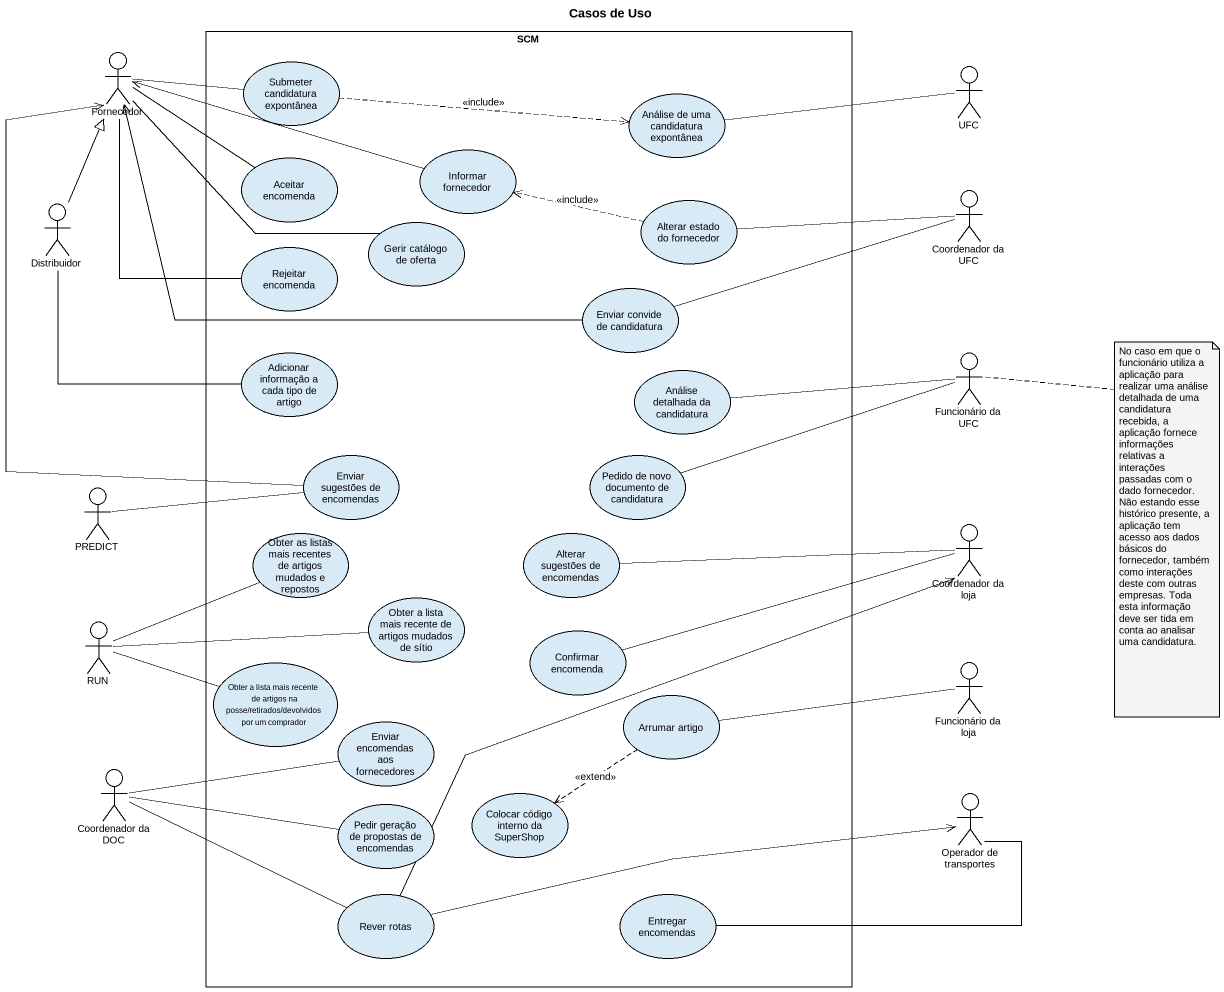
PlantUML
@startuml
title Casos de Uso
actor Fornecedor
rectangle SCM {
  usecase "Submeter candidatura expontânea" as Submeter_candidatura
  usecase "Análise de uma candidatura expontânea" as Análise_de_uma_candidatura
  usecase "Aceitar encomenda" as Aceitar_encomenda
  usecase "Informar fornecedor" as Informar_fornecedor
  usecase "Gerir catálogo de oferta" as Gerir_catálogo_de_oferta
  usecase "Alterar estado do fornecedor" as Alterar_estado_do_fornecedor
  usecase "Rejeitar encomenda" as Rejeitar_encomenda
  usecase "Enviar convide de candidatura" as Enviar_convide_de
  usecase "Adicionar informação a cada tipo de artigo" as Adicionar_informação_a_cada
  usecase "Análise detalhada da candidatura" as Análise_detalhada_da
  usecase "Enviar sugestões de encomendas" as Enviar_sugestões_de
  usecase "Pedido de novo documento de candidatura" as Pedido_de_novo_documento_de
  usecase "Obter as listas mais recentes de artigos mudados e repostos" as Obter_as_listas_mais
  usecase "Alterar sugestões de encomendas" as Alterar_sugestões_de
  usecase "Obter a lista mais recente de artigos mudados de sítio" as Obter_a_lista_mais_recente
  usecase "Confirmar encomenda" as Confirmar_encomenda
  usecase "Obter a lista mais recente de artigos na posse/retirados/devolvidos por um comprador" as Obter_a_lista_mais_recente_2
  usecase "Enviar encomendas aos fornecedores" as Enviar_encomendas_aos
  usecase "Arrumar artigo" as Arrumar_artigo
  usecase "Pedir geração de propostas de encomendas" as Pedir_geração_de_propostas
  usecase "Colocar código interno da SuperShop" as Colocar_código_interno_da
  usecase "Rever rotas" as Rever_rotas
  usecase "Entregar encomendas" as Entregar_encomendas
}
actor UFC
actor Distribuidor
actor "Coordenador da UFC" as Coordenador_da_UFC
actor "Funcionário da UFC" as Funcionário_da_UFC
actor PREDICT
actor "Coordenador da loja" as Coordenador_da_loja
actor RUN
actor "Funcionário da loja" as Funcionário_da_loja
actor "Coordenador da DOC" as Coordenador_da_DOC
actor "Operador de transportes" as Operador_de_transportes
Fornecedor -right- Submeter_candidatura
Fornecedor -right- Aceitar_encomenda
Fornecedor -right- Gerir_catálogo_de_oferta
Fornecedor -- Rejeitar_encomenda
Fornecedor <-- Enviar_sugestões_de
Submeter_candidatura .right.> Análise_de_uma_candidatura : <<include>>
UFC -left- Análise_de_uma_candidatura
Informar_fornecedor -left-> Fornecedor
Distribuidor -up-|> Fornecedor
Distribuidor -- Adicionar_informação_a_cada
Alterar_estado_do_fornecedor .left.> Informar_fornecedor : <<include>>
Coordenador_da_UFC -left- Alterar_estado_do_fornecedor
Coordenador_da_UFC -left- Enviar_convide_de
Enviar_convide_de -left-> Fornecedor
Funcionário_da_UFC -left- Análise_detalhada_da
Funcionário_da_UFC -left- Pedido_de_novo_documento_de
PREDICT -right- Enviar_sugestões_de
Coordenador_da_loja -left- Alterar_sugestões_de
Coordenador_da_loja -left- Confirmar_encomenda
RUN -right- Obter_as_listas_mais
RUN -right- Obter_a_lista_mais_recente
RUN -right- Obter_a_lista_mais_recente_2
Funcionário_da_loja -left- Arrumar_artigo
Arrumar_artigo ..> Colocar_código_interno_da : <<extend>>
Coordenador_da_DOC -right- Enviar_encomendas_aos
Coordenador_da_DOC -right- Pedir_geração_de_propostas
Coordenador_da_DOC -right- Rever_rotas
Operador_de_transportes -left- Entregar_encomendas
Rever_rotas -up-> Coordenador_da_loja
Rever_rotas -right-> Operador_de_transportes
note bottom of Funcionário_da_UFC : No caso em que o funcionário utiliza a aplicação para realizar uma análise detalhada de uma candidatura recebida, a aplicação fornece informações relativas a interações passadas com o dado fornecedor. Não estando esse histórico presente, a aplicação tem acesso aos dados básicos do fornecedor, também como interações deste com outras empresas. Toda esta informação deve ser tida em conta ao analisar uma candidatura.
@enduml
